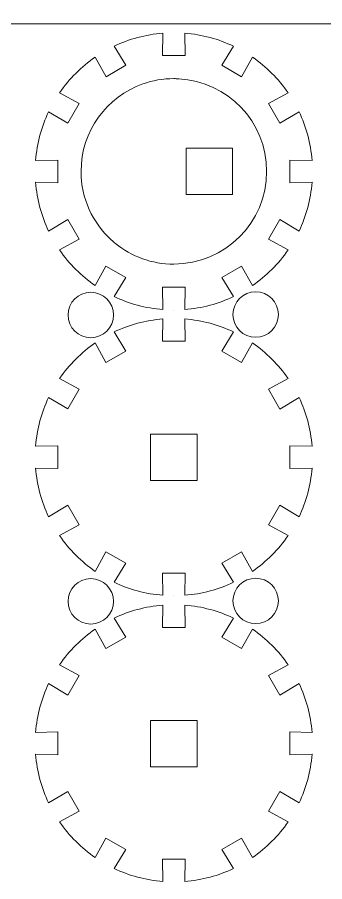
# Model space of a CAD drawing. Header units: centimetres. Extents: x -226 to -75, y 0 to 222.
# Drawn here: x -202.78 to -199.47, y 93 to 102.32 of the extents above; entities that cross this region are included whole.
import ezdxf

# ---------------------------------------------------------------- set-up
doc = ezdxf.new("R2010")
doc.units = ezdxf.units.CM
doc.header["$MEASUREMENT"] = 0
doc.layers.add('layer 1', color=7, linetype='Continuous')

msp = doc.modelspace()

# ---------------------------------------------------------------- linework, layer by layer
at = {"layer": 'layer 1', "color": 250, "lineweight": 20}
for points in [[(-225.83724, 102.24642), (-175.83724, 102.24642), (-175.83724, 132.24642), (-225.83724, 132.24642), (-225.83724, 102.24642)], [(-225.83724, 72.24642), (-175.83724, 72.24642), (-175.83724, 102.24642), (-225.83724, 102.24642), (-225.83724, 72.24642)]]:
    msp.add_lwpolyline(points, close=True, dxfattribs=at)
at = {"layer": 'layer 1', "color": 242, "lineweight": 9}
for points, knots in [([(-200.07093, 99.92507), (-200.07093, 99.92507), (-199.94842, 100.1373), (-199.94842, 100.1373), (-199.94842, 100.1373), (-199.94842, 100.1373), (-199.74253, 100.0127), (-199.74253, 100.0127), (-199.74253, 100.0127), (-199.66549, 100.1741), (-199.61687, 100.35144), (-199.6023, 100.53845), (-199.6023, 100.53845), (-199.6023, 100.53845), (-199.84226, 100.53361), (-199.84226, 100.53361), (-199.84226, 100.53361), (-199.84226, 100.53361), (-199.84226, 100.77862), (-199.84226, 100.77862), (-199.84226, 100.77862), (-199.84226, 100.77862), (-199.6023, 100.77368), (-199.6023, 100.77368), (-199.6023, 100.77368), (-199.61687, 100.96065), (-199.66545, 101.1381), (-199.7425, 101.29946), (-199.7425, 101.29946), (-199.7425, 101.29946), (-199.94845, 101.17489), (-199.94845, 101.17489), (-199.94845, 101.17489), (-199.94845, 101.17489), (-200.07097, 101.38709), (-200.07097, 101.38709), (-200.07097, 101.38709), (-200.07097, 101.38709), (-199.8604, 101.50294), (-199.8604, 101.50294), (-199.8604, 101.50294), (-199.96411, 101.65347), (-200.09464, 101.78396), (-200.24514, 101.88768), (-200.24514, 101.88768), (-200.24514, 101.88768), (-200.36109, 101.67718), (-200.36109, 101.67718), (-200.36109, 101.67718), (-200.36109, 101.67718), (-200.57326, 101.7997), (-200.57326, 101.7997), (-200.57326, 101.7997), (-200.57326, 101.7997), (-200.44862, 102.00558), (-200.44862, 102.00558), (-200.44862, 102.00558), (-200.60998, 102.08266), (-200.78743, 102.13131), (-200.9744, 102.14584), (-200.9744, 102.14584), (-200.9744, 102.14584), (-200.96957, 101.90592), (-200.96957, 101.90592), (-200.96957, 101.90592), (-200.96957, 101.90592), (-201.21453, 101.90592), (-201.21453, 101.90592), (-201.21453, 101.90592), (-201.21453, 101.90592), (-201.20963, 102.14584), (-201.20963, 102.14584), (-201.20963, 102.14584), (-201.39664, 102.13131), (-201.57402, 102.08266), (-201.73541, 102.00565), (-201.73541, 102.00565), (-201.73541, 102.00565), (-201.61085, 101.79977), (-201.61085, 101.79977), (-201.61085, 101.79977), (-201.61085, 101.79977), (-201.82304, 101.67725), (-201.82304, 101.67725), (-201.82304, 101.67725), (-201.82304, 101.67725), (-201.93889, 101.88775), (-201.93889, 101.88775), (-201.93889, 101.88775), (-202.08942, 101.78403), (-202.21995, 101.65347), (-202.32363, 101.50301), (-202.32363, 101.50301), (-202.32363, 101.50301), (-202.1132, 101.38709), (-202.1132, 101.38709), (-202.1132, 101.38709), (-202.1132, 101.38709), (-202.23565, 101.17496), (-202.23565, 101.17496), (-202.23565, 101.17496), (-202.23565, 101.17496), (-202.44157, 101.29953), (-202.44157, 101.29953), (-202.44157, 101.29953), (-202.51865, 101.13817), (-202.56726, 100.96072), (-202.58183, 100.77375), (-202.58183, 100.77375), (-202.58183, 100.77375), (-202.34191, 100.77855), (-202.34191, 100.77855), (-202.34191, 100.77855), (-202.34191, 100.77855), (-202.34187, 100.53361), (-202.34187, 100.53361), (-202.34187, 100.53361), (-202.34187, 100.53361), (-202.58183, 100.53852), (-202.58183, 100.53852), (-202.58183, 100.53852), (-202.56726, 100.35151), (-202.51865, 100.1741), (-202.44157, 100.0127), (-202.44157, 100.0127), (-202.44157, 100.0127), (-202.23572, 100.13723), (-202.23572, 100.13723), (-202.23572, 100.13723), (-202.23572, 100.13723), (-202.1132, 99.92507), (-202.1132, 99.92507), (-202.1132, 99.92507), (-202.1132, 99.92507), (-202.32367, 99.80925), (-202.32367, 99.80925), (-202.32367, 99.80925), (-202.21999, 99.65869), (-202.08946, 99.5282), (-201.93889, 99.42451), (-201.93889, 99.42451), (-201.93889, 99.42451), (-201.82308, 99.63491), (-201.82308, 99.63491), (-201.82308, 99.63491), (-201.82308, 99.63491), (-201.61088, 99.5125), (-201.61088, 99.5125), (-201.61088, 99.5125), (-201.61088, 99.5125), (-201.73545, 99.30662), (-201.73545, 99.30662), (-201.73545, 99.30662), (-201.57405, 99.2295), (-201.39667, 99.18092), (-201.20967, 99.16632), (-201.20967, 99.16632), (-201.20967, 99.16632), (-201.21453, 99.40631), (-201.21453, 99.40631), (-201.21453, 99.40631), (-201.21453, 99.40631), (-200.96957, 99.40631), (-200.96957, 99.40631), (-200.96957, 99.40631), (-200.96957, 99.40631), (-200.97443, 99.16632), (-200.97443, 99.16632), (-200.97443, 99.16632), (-200.7875, 99.18092), (-200.61005, 99.2295), (-200.44872, 99.30662), (-200.44872, 99.30662), (-200.44872, 99.30662), (-200.57322, 99.5125), (-200.57322, 99.5125), (-200.57322, 99.5125), (-200.57322, 99.5125), (-200.36106, 99.63498), (-200.36106, 99.63498), (-200.36106, 99.63498), (-200.36106, 99.63498), (-200.24521, 99.42451), (-200.24521, 99.42451), (-200.24521, 99.42451), (-200.09471, 99.5282), (-199.96418, 99.65869), (-199.86047, 99.80925), (-199.86047, 99.80925), (-199.86047, 99.80925), (-200.07093, 99.92507), (-200.07093, 99.92507)], [0, 0, 0, 0, 0.0204082, 0.0204082, 0.0204082, 0.0204082, 0.0408163, 0.0408163, 0.0408163, 0.0408163, 0.0612245, 0.0612245, 0.0612245, 0.0612245, 0.0816327, 0.0816327, 0.0816327, 0.0816327, 0.1020408, 0.1020408, 0.1020408, 0.1020408, 0.122449, 0.122449, 0.122449, 0.122449, 0.1428571, 0.1428571, 0.1428571, 0.1428571, 0.1632653, 0.1632653, 0.1632653, 0.1632653, 0.1836735, 0.1836735, 0.1836735, 0.1836735, 0.2040816, 0.2040816, 0.2040816, 0.2040816, 0.2244898, 0.2244898, 0.2244898, 0.2244898, 0.244898, 0.244898, 0.244898, 0.244898, 0.2653061, 0.2653061, 0.2653061, 0.2653061, 0.2857143, 0.2857143, 0.2857143, 0.2857143, 0.3061224, 0.3061224, 0.3061224, 0.3061224, 0.3265306, 0.3265306, 0.3265306, 0.3265306, 0.3469388, 0.3469388, 0.3469388, 0.3469388, 0.3673469, 0.3673469, 0.3673469, 0.3673469, 0.3877551, 0.3877551, 0.3877551, 0.3877551, 0.4081633, 0.4081633, 0.4081633, 0.4081633, 0.4285714, 0.4285714, 0.4285714, 0.4285714, 0.4489796, 0.4489796, 0.4489796, 0.4489796, 0.4693878, 0.4693878, 0.4693878, 0.4693878, 0.4897959, 0.4897959, 0.4897959, 0.4897959, 0.5102041, 0.5102041, 0.5102041, 0.5102041, 0.5306122, 0.5306122, 0.5306122, 0.5306122, 0.5510204, 0.5510204, 0.5510204, 0.5510204, 0.5714286, 0.5714286, 0.5714286, 0.5714286, 0.5918367, 0.5918367, 0.5918367, 0.5918367, 0.6122449, 0.6122449, 0.6122449, 0.6122449, 0.6326531, 0.6326531, 0.6326531, 0.6326531, 0.6530612, 0.6530612, 0.6530612, 0.6530612, 0.6734694, 0.6734694, 0.6734694, 0.6734694, 0.6938776, 0.6938776, 0.6938776, 0.6938776, 0.7142857, 0.7142857, 0.7142857, 0.7142857, 0.7346939, 0.7346939, 0.7346939, 0.7346939, 0.755102, 0.755102, 0.755102, 0.755102, 0.7755102, 0.7755102, 0.7755102, 0.7755102, 0.7959184, 0.7959184, 0.7959184, 0.7959184, 0.8163265, 0.8163265, 0.8163265, 0.8163265, 0.8367347, 0.8367347, 0.8367347, 0.8367347, 0.8571429, 0.8571429, 0.8571429, 0.8571429, 0.877551, 0.877551, 0.877551, 0.877551, 0.8979592, 0.8979592, 0.8979592, 0.8979592, 0.9183673, 0.9183673, 0.9183673, 0.9183673, 0.9387755, 0.9387755, 0.9387755, 0.9387755, 0.9591837, 0.9591837, 0.9591837, 0.9591837, 1, 1, 1, 1]), ([(-200.09206, 100.65611), (-200.09206, 101.19069), (-200.51155, 101.62733), (-201.0393, 101.65475), (-201.0393, 101.65475), (-201.05676, 101.65566), (-201.07435, 101.65613), (-201.09204, 101.65613), (-201.09204, 101.65613), (-201.20897, 101.65613), (-201.32117, 101.63599), (-201.42547, 101.5991), (-201.42547, 101.5991), (-201.81377, 101.46177), (-202.09199, 101.09145), (-202.09199, 100.65611), (-202.09199, 100.65611), (-202.09199, 100.36348), (-201.96627, 100.1002), (-201.76592, 99.91733), (-201.76592, 99.91733), (-201.75103, 99.90374), (-201.7357, 99.89062), (-201.72001, 99.87794), (-201.72001, 99.87794), (-201.54835, 99.73922), (-201.32991, 99.65609), (-201.09204, 99.65609), (-201.09204, 99.65609), (-200.53977, 99.65609), (-200.09206, 100.10384), (-200.09206, 100.65611)], [0, 0, 0, 0, 0.1111111, 0.1111111, 0.1111111, 0.1111111, 0.2222222, 0.2222222, 0.2222222, 0.2222222, 0.3333333, 0.3333333, 0.3333333, 0.3333333, 0.4444444, 0.4444444, 0.4444444, 0.4444444, 0.5555556, 0.5555556, 0.5555556, 0.5555556, 0.6666667, 0.6666667, 0.6666667, 0.6666667, 0.7777778, 0.7777778, 0.7777778, 0.7777778, 1, 1, 1, 1]), ([(-200.45538, 99.11264), (-200.45538, 99.24775), (-200.34549, 99.35764), (-200.21038, 99.35764), (-200.21038, 99.35764), (-200.07533, 99.35764), (-199.96534, 99.24775), (-199.96534, 99.11264), (-199.96534, 99.11264), (-199.96534, 98.97756), (-200.07533, 98.86767), (-200.21038, 98.86767), (-200.21038, 98.86767), (-200.34549, 98.86767), (-200.45538, 98.97756), (-200.45538, 99.11264)], [0, 0, 0, 0, 0.2, 0.2, 0.2, 0.2, 0.4, 0.4, 0.4, 0.4, 0.6, 0.6, 0.6, 0.6, 1, 1, 1, 1]), ([(-202.23222, 99.10795), (-202.23222, 99.24303), (-202.12233, 99.35292), (-201.98721, 99.35292), (-201.98721, 99.35292), (-201.8521, 99.35292), (-201.74218, 99.24303), (-201.74218, 99.10795), (-201.74218, 99.10795), (-201.74218, 98.97284), (-201.8521, 98.86295), (-201.98721, 98.86295), (-201.98721, 98.86295), (-202.12233, 98.86295), (-202.23222, 98.97284), (-202.23222, 99.10795)], [0, 0, 0, 0, 0.2, 0.2, 0.2, 0.2, 0.4, 0.4, 0.4, 0.4, 0.6, 0.6, 0.6, 0.6, 1, 1, 1, 1]), ([(-201.09272, 99.16132), (-201.09272, 99.16132), (-201.09202, 99.16132), (-201.09202, 99.16132), (-201.09202, 99.16132), (-201.09202, 99.16132), (-201.09135, 99.16132), (-201.09135, 99.16132), (-201.09135, 99.16132), (-201.09135, 99.16132), (-201.09272, 99.16132), (-201.09272, 99.16132)], [0, 0, 0, 0, 0.25, 0.25, 0.25, 0.25, 0.5, 0.5, 0.5, 0.5, 1, 1, 1, 1]), ([(-201.82308, 96.55424), (-201.82308, 96.55424), (-201.61085, 96.43172), (-201.61085, 96.43172), (-201.61085, 96.43172), (-201.61085, 96.43172), (-201.73545, 96.22584), (-201.73545, 96.22584), (-201.73545, 96.22584), (-201.57406, 96.14879), (-201.39671, 96.10018), (-201.20971, 96.08561), (-201.20971, 96.08561), (-201.20971, 96.08561), (-201.21454, 96.32557), (-201.21454, 96.32557), (-201.21454, 96.32557), (-201.21454, 96.32557), (-200.96954, 96.32557), (-200.96954, 96.32557), (-200.96954, 96.32557), (-200.96954, 96.32557), (-200.97447, 96.08561), (-200.97447, 96.08561), (-200.97447, 96.08561), (-200.7875, 96.10018), (-200.61005, 96.14876), (-200.44869, 96.2258), (-200.44869, 96.2258), (-200.44869, 96.2258), (-200.57326, 96.43176), (-200.57326, 96.43176), (-200.57326, 96.43176), (-200.57326, 96.43176), (-200.36106, 96.55428), (-200.36106, 96.55428), (-200.36106, 96.55428), (-200.36106, 96.55428), (-200.24521, 96.3437), (-200.24521, 96.3437), (-200.24521, 96.3437), (-200.09468, 96.44742), (-199.96419, 96.57795), (-199.86047, 96.72844), (-199.86047, 96.72844), (-199.86047, 96.72844), (-200.07098, 96.8444), (-200.07098, 96.8444), (-200.07098, 96.8444), (-200.07098, 96.8444), (-199.94846, 97.05656), (-199.94846, 97.05656), (-199.94846, 97.05656), (-199.94846, 97.05656), (-199.74257, 96.93192), (-199.74257, 96.93192), (-199.74257, 96.93192), (-199.66549, 97.09328), (-199.61684, 97.27073), (-199.60231, 97.4577), (-199.60231, 97.4577), (-199.60231, 97.4577), (-199.84223, 97.45287), (-199.84223, 97.45287), (-199.84223, 97.45287), (-199.84223, 97.45287), (-199.84223, 97.69784), (-199.84223, 97.69784), (-199.84223, 97.69784), (-199.84223, 97.69784), (-199.60231, 97.69294), (-199.60231, 97.69294), (-199.60231, 97.69294), (-199.61684, 97.87994), (-199.66549, 98.05732), (-199.7425, 98.21872), (-199.7425, 98.21872), (-199.7425, 98.21872), (-199.94838, 98.09415), (-199.94838, 98.09415), (-199.94838, 98.09415), (-199.94838, 98.09415), (-200.0709, 98.30635), (-200.0709, 98.30635), (-200.0709, 98.30635), (-200.0709, 98.30635), (-199.8604, 98.4222), (-199.8604, 98.4222), (-199.8604, 98.4222), (-199.96412, 98.57273), (-200.09468, 98.70326), (-200.24514, 98.80694), (-200.24514, 98.80694), (-200.24514, 98.80694), (-200.36106, 98.59651), (-200.36106, 98.59651), (-200.36106, 98.59651), (-200.36106, 98.59651), (-200.57319, 98.71896), (-200.57319, 98.71896), (-200.57319, 98.71896), (-200.57319, 98.71896), (-200.44862, 98.92487), (-200.44862, 98.92487), (-200.44862, 98.92487), (-200.60998, 99.00195), (-200.78743, 99.05057), (-200.9744, 99.06514), (-200.9744, 99.06514), (-200.9744, 99.06514), (-200.96961, 98.82521), (-200.96961, 98.82521), (-200.96961, 98.82521), (-200.96961, 98.82521), (-201.21454, 98.82518), (-201.21454, 98.82518), (-201.21454, 98.82518), (-201.21454, 98.82518), (-201.20964, 99.06514), (-201.20964, 99.06514), (-201.20964, 99.06514), (-201.39664, 99.05057), (-201.57406, 99.00195), (-201.73545, 98.92487), (-201.73545, 98.92487), (-201.73545, 98.92487), (-201.61092, 98.71903), (-201.61092, 98.71903), (-201.61092, 98.71903), (-201.61092, 98.71903), (-201.82308, 98.59651), (-201.82308, 98.59651), (-201.82308, 98.59651), (-201.82308, 98.59651), (-201.9389, 98.80697), (-201.9389, 98.80697), (-201.9389, 98.80697), (-202.08946, 98.70329), (-202.21996, 98.57276), (-202.32364, 98.4222), (-202.32364, 98.4222), (-202.32364, 98.4222), (-202.11324, 98.30638), (-202.11324, 98.30638), (-202.11324, 98.30638), (-202.11324, 98.30638), (-202.23565, 98.09419), (-202.23565, 98.09419), (-202.23565, 98.09419), (-202.23565, 98.09419), (-202.44154, 98.21875), (-202.44154, 98.21875), (-202.44154, 98.21875), (-202.51865, 98.05736), (-202.56723, 97.87998), (-202.58184, 97.69297), (-202.58184, 97.69297), (-202.58184, 97.69297), (-202.34184, 97.69784), (-202.34184, 97.69784), (-202.34184, 97.69784), (-202.34184, 97.69784), (-202.34184, 97.45287), (-202.34184, 97.45287), (-202.34184, 97.45287), (-202.34184, 97.45287), (-202.58184, 97.45774), (-202.58184, 97.45774), (-202.58184, 97.45774), (-202.56723, 97.2708), (-202.51865, 97.09336), (-202.44154, 96.93203), (-202.44154, 96.93203), (-202.44154, 96.93203), (-202.23565, 97.05653), (-202.23565, 97.05653), (-202.23565, 97.05653), (-202.23565, 97.05653), (-202.11317, 96.84436), (-202.11317, 96.84436), (-202.11317, 96.84436), (-202.11317, 96.84436), (-202.32364, 96.72851), (-202.32364, 96.72851), (-202.32364, 96.72851), (-202.21996, 96.57802), (-202.08946, 96.44749), (-201.9389, 96.34377), (-201.9389, 96.34377), (-201.9389, 96.34377), (-201.82308, 96.55424), (-201.82308, 96.55424)], [0, 0, 0, 0, 0.0204082, 0.0204082, 0.0204082, 0.0204082, 0.0408163, 0.0408163, 0.0408163, 0.0408163, 0.0612245, 0.0612245, 0.0612245, 0.0612245, 0.0816327, 0.0816327, 0.0816327, 0.0816327, 0.1020408, 0.1020408, 0.1020408, 0.1020408, 0.122449, 0.122449, 0.122449, 0.122449, 0.1428571, 0.1428571, 0.1428571, 0.1428571, 0.1632653, 0.1632653, 0.1632653, 0.1632653, 0.1836735, 0.1836735, 0.1836735, 0.1836735, 0.2040816, 0.2040816, 0.2040816, 0.2040816, 0.2244898, 0.2244898, 0.2244898, 0.2244898, 0.244898, 0.244898, 0.244898, 0.244898, 0.2653061, 0.2653061, 0.2653061, 0.2653061, 0.2857143, 0.2857143, 0.2857143, 0.2857143, 0.3061224, 0.3061224, 0.3061224, 0.3061224, 0.3265306, 0.3265306, 0.3265306, 0.3265306, 0.3469388, 0.3469388, 0.3469388, 0.3469388, 0.3673469, 0.3673469, 0.3673469, 0.3673469, 0.3877551, 0.3877551, 0.3877551, 0.3877551, 0.4081633, 0.4081633, 0.4081633, 0.4081633, 0.4285714, 0.4285714, 0.4285714, 0.4285714, 0.4489796, 0.4489796, 0.4489796, 0.4489796, 0.4693878, 0.4693878, 0.4693878, 0.4693878, 0.4897959, 0.4897959, 0.4897959, 0.4897959, 0.5102041, 0.5102041, 0.5102041, 0.5102041, 0.5306122, 0.5306122, 0.5306122, 0.5306122, 0.5510204, 0.5510204, 0.5510204, 0.5510204, 0.5714286, 0.5714286, 0.5714286, 0.5714286, 0.5918367, 0.5918367, 0.5918367, 0.5918367, 0.6122449, 0.6122449, 0.6122449, 0.6122449, 0.6326531, 0.6326531, 0.6326531, 0.6326531, 0.6530612, 0.6530612, 0.6530612, 0.6530612, 0.6734694, 0.6734694, 0.6734694, 0.6734694, 0.6938776, 0.6938776, 0.6938776, 0.6938776, 0.7142857, 0.7142857, 0.7142857, 0.7142857, 0.7346939, 0.7346939, 0.7346939, 0.7346939, 0.755102, 0.755102, 0.755102, 0.755102, 0.7755102, 0.7755102, 0.7755102, 0.7755102, 0.7959184, 0.7959184, 0.7959184, 0.7959184, 0.8163265, 0.8163265, 0.8163265, 0.8163265, 0.8367347, 0.8367347, 0.8367347, 0.8367347, 0.8571429, 0.8571429, 0.8571429, 0.8571429, 0.877551, 0.877551, 0.877551, 0.877551, 0.8979592, 0.8979592, 0.8979592, 0.8979592, 0.9183673, 0.9183673, 0.9183673, 0.9183673, 0.9387755, 0.9387755, 0.9387755, 0.9387755, 0.9591837, 0.9591837, 0.9591837, 0.9591837, 1, 1, 1, 1]), ([(-202.23222, 96.02001), (-202.23222, 96.15509), (-202.12233, 96.26502), (-201.98721, 96.26502), (-201.98721, 96.26502), (-201.8521, 96.26502), (-201.74218, 96.15509), (-201.74218, 96.02001), (-201.74218, 96.02001), (-201.74218, 95.88493), (-201.8521, 95.77501), (-201.98721, 95.77501), (-201.98721, 95.77501), (-202.12233, 95.77501), (-202.23222, 95.88493), (-202.23222, 96.02001)], [0, 0, 0, 0, 0.2, 0.2, 0.2, 0.2, 0.4, 0.4, 0.4, 0.4, 0.6, 0.6, 0.6, 0.6, 1, 1, 1, 1]), ([(-200.45538, 96.02473), (-200.45538, 96.15981), (-200.34549, 96.26974), (-200.21038, 96.26974), (-200.21038, 96.26974), (-200.07533, 96.26974), (-199.96534, 96.15981), (-199.96534, 96.02473), (-199.96534, 96.02473), (-199.96534, 95.88965), (-200.07533, 95.77973), (-200.21038, 95.77973), (-200.21038, 95.77973), (-200.34549, 95.77973), (-200.45538, 95.88965), (-200.45538, 96.02473)], [0, 0, 0, 0, 0.2, 0.2, 0.2, 0.2, 0.4, 0.4, 0.4, 0.4, 0.6, 0.6, 0.6, 0.6, 1, 1, 1, 1]), ([(-201.09272, 96.08058), (-201.09272, 96.08058), (-201.09202, 96.08058), (-201.09202, 96.08058), (-201.09202, 96.08058), (-201.09202, 96.08058), (-201.09135, 96.08058), (-201.09135, 96.08058), (-201.09135, 96.08058), (-201.09135, 96.08058), (-201.09272, 96.08058), (-201.09272, 96.08058)], [0, 0, 0, 0, 0.25, 0.25, 0.25, 0.25, 0.5, 0.5, 0.5, 0.5, 1, 1, 1, 1]), ([(-201.82308, 93.46854), (-201.82308, 93.46854), (-201.61085, 93.34602), (-201.61085, 93.34602), (-201.61085, 93.34602), (-201.61085, 93.34602), (-201.73545, 93.14014), (-201.73545, 93.14014), (-201.73545, 93.14014), (-201.57406, 93.06309), (-201.39671, 93.01448), (-201.20971, 92.99991), (-201.20971, 92.99991), (-201.20971, 92.99991), (-201.21454, 93.23987), (-201.21454, 93.23987), (-201.21454, 93.23987), (-201.21454, 93.23987), (-200.96954, 93.23987), (-200.96954, 93.23987), (-200.96954, 93.23987), (-200.96954, 93.23987), (-200.97447, 92.99991), (-200.97447, 92.99991), (-200.97447, 92.99991), (-200.7875, 93.01448), (-200.61005, 93.06306), (-200.44869, 93.1401), (-200.44869, 93.1401), (-200.44869, 93.1401), (-200.57326, 93.34605), (-200.57326, 93.34605), (-200.57326, 93.34605), (-200.57326, 93.34605), (-200.36106, 93.46857), (-200.36106, 93.46857), (-200.36106, 93.46857), (-200.36106, 93.46857), (-200.24521, 93.258), (-200.24521, 93.258), (-200.24521, 93.258), (-200.09468, 93.36172), (-199.96419, 93.49225), (-199.86047, 93.64274), (-199.86047, 93.64274), (-199.86047, 93.64274), (-200.07098, 93.7587), (-200.07098, 93.7587), (-200.07098, 93.7587), (-200.07098, 93.7587), (-199.94846, 93.97086), (-199.94846, 93.97086), (-199.94846, 93.97086), (-199.94846, 93.97086), (-199.74257, 93.84622), (-199.74257, 93.84622), (-199.74257, 93.84622), (-199.66549, 94.00758), (-199.61684, 94.18503), (-199.60231, 94.372), (-199.60231, 94.372), (-199.60231, 94.372), (-199.84223, 94.36717), (-199.84223, 94.36717), (-199.84223, 94.36717), (-199.84223, 94.36717), (-199.84223, 94.61214), (-199.84223, 94.61214), (-199.84223, 94.61214), (-199.84223, 94.61214), (-199.60231, 94.60723), (-199.60231, 94.60723), (-199.60231, 94.60723), (-199.61684, 94.79424), (-199.66549, 94.97162), (-199.7425, 95.13301), (-199.7425, 95.13301), (-199.7425, 95.13301), (-199.94838, 95.00845), (-199.94838, 95.00845), (-199.94838, 95.00845), (-199.94838, 95.00845), (-200.0709, 95.22064), (-200.0709, 95.22064), (-200.0709, 95.22064), (-200.0709, 95.22064), (-199.8604, 95.3365), (-199.8604, 95.3365), (-199.8604, 95.3365), (-199.96412, 95.48703), (-200.09468, 95.61756), (-200.24514, 95.72124), (-200.24514, 95.72124), (-200.24514, 95.72124), (-200.36106, 95.5108), (-200.36106, 95.5108), (-200.36106, 95.5108), (-200.36106, 95.5108), (-200.57319, 95.63325), (-200.57319, 95.63325), (-200.57319, 95.63325), (-200.57319, 95.63325), (-200.44862, 95.83917), (-200.44862, 95.83917), (-200.44862, 95.83917), (-200.60998, 95.91625), (-200.78743, 95.96486), (-200.9744, 95.97943), (-200.9744, 95.97943), (-200.9744, 95.97943), (-200.96961, 95.73951), (-200.96961, 95.73951), (-200.96961, 95.73951), (-200.96961, 95.73951), (-201.21454, 95.73948), (-201.21454, 95.73948), (-201.21454, 95.73948), (-201.21454, 95.73948), (-201.20964, 95.97943), (-201.20964, 95.97943), (-201.20964, 95.97943), (-201.39664, 95.96486), (-201.57406, 95.91625), (-201.73545, 95.83917), (-201.73545, 95.83917), (-201.73545, 95.83917), (-201.61092, 95.63332), (-201.61092, 95.63332), (-201.61092, 95.63332), (-201.61092, 95.63332), (-201.82308, 95.5108), (-201.82308, 95.5108), (-201.82308, 95.5108), (-201.82308, 95.5108), (-201.9389, 95.72127), (-201.9389, 95.72127), (-201.9389, 95.72127), (-202.08946, 95.61759), (-202.21996, 95.48706), (-202.32364, 95.3365), (-202.32364, 95.3365), (-202.32364, 95.3365), (-202.11324, 95.22068), (-202.11324, 95.22068), (-202.11324, 95.22068), (-202.11324, 95.22068), (-202.23565, 95.00848), (-202.23565, 95.00848), (-202.23565, 95.00848), (-202.23565, 95.00848), (-202.44154, 95.13305), (-202.44154, 95.13305), (-202.44154, 95.13305), (-202.51865, 94.97165), (-202.56723, 94.79428), (-202.58184, 94.60727), (-202.58184, 94.60727), (-202.58184, 94.60727), (-202.34184, 94.61214), (-202.34184, 94.61214), (-202.34184, 94.61214), (-202.34184, 94.61214), (-202.34184, 94.36717), (-202.34184, 94.36717), (-202.34184, 94.36717), (-202.34184, 94.36717), (-202.58184, 94.37204), (-202.58184, 94.37204), (-202.58184, 94.37204), (-202.56723, 94.1851), (-202.51865, 94.00765), (-202.44154, 93.84633), (-202.44154, 93.84633), (-202.44154, 93.84633), (-202.23565, 93.97082), (-202.23565, 93.97082), (-202.23565, 93.97082), (-202.23565, 93.97082), (-202.11317, 93.75866), (-202.11317, 93.75866), (-202.11317, 93.75866), (-202.11317, 93.75866), (-202.32364, 93.64281), (-202.32364, 93.64281), (-202.32364, 93.64281), (-202.21996, 93.49232), (-202.08946, 93.36179), (-201.9389, 93.25807), (-201.9389, 93.25807), (-201.9389, 93.25807), (-201.82308, 93.46854), (-201.82308, 93.46854)], [0, 0, 0, 0, 0.0204082, 0.0204082, 0.0204082, 0.0204082, 0.0408163, 0.0408163, 0.0408163, 0.0408163, 0.0612245, 0.0612245, 0.0612245, 0.0612245, 0.0816327, 0.0816327, 0.0816327, 0.0816327, 0.1020408, 0.1020408, 0.1020408, 0.1020408, 0.122449, 0.122449, 0.122449, 0.122449, 0.1428571, 0.1428571, 0.1428571, 0.1428571, 0.1632653, 0.1632653, 0.1632653, 0.1632653, 0.1836735, 0.1836735, 0.1836735, 0.1836735, 0.2040816, 0.2040816, 0.2040816, 0.2040816, 0.2244898, 0.2244898, 0.2244898, 0.2244898, 0.244898, 0.244898, 0.244898, 0.244898, 0.2653061, 0.2653061, 0.2653061, 0.2653061, 0.2857143, 0.2857143, 0.2857143, 0.2857143, 0.3061224, 0.3061224, 0.3061224, 0.3061224, 0.3265306, 0.3265306, 0.3265306, 0.3265306, 0.3469388, 0.3469388, 0.3469388, 0.3469388, 0.3673469, 0.3673469, 0.3673469, 0.3673469, 0.3877551, 0.3877551, 0.3877551, 0.3877551, 0.4081633, 0.4081633, 0.4081633, 0.4081633, 0.4285714, 0.4285714, 0.4285714, 0.4285714, 0.4489796, 0.4489796, 0.4489796, 0.4489796, 0.4693878, 0.4693878, 0.4693878, 0.4693878, 0.4897959, 0.4897959, 0.4897959, 0.4897959, 0.5102041, 0.5102041, 0.5102041, 0.5102041, 0.5306122, 0.5306122, 0.5306122, 0.5306122, 0.5510204, 0.5510204, 0.5510204, 0.5510204, 0.5714286, 0.5714286, 0.5714286, 0.5714286, 0.5918367, 0.5918367, 0.5918367, 0.5918367, 0.6122449, 0.6122449, 0.6122449, 0.6122449, 0.6326531, 0.6326531, 0.6326531, 0.6326531, 0.6530612, 0.6530612, 0.6530612, 0.6530612, 0.6734694, 0.6734694, 0.6734694, 0.6734694, 0.6938776, 0.6938776, 0.6938776, 0.6938776, 0.7142857, 0.7142857, 0.7142857, 0.7142857, 0.7346939, 0.7346939, 0.7346939, 0.7346939, 0.755102, 0.755102, 0.755102, 0.755102, 0.7755102, 0.7755102, 0.7755102, 0.7755102, 0.7959184, 0.7959184, 0.7959184, 0.7959184, 0.8163265, 0.8163265, 0.8163265, 0.8163265, 0.8367347, 0.8367347, 0.8367347, 0.8367347, 0.8571429, 0.8571429, 0.8571429, 0.8571429, 0.877551, 0.877551, 0.877551, 0.877551, 0.8979592, 0.8979592, 0.8979592, 0.8979592, 0.9183673, 0.9183673, 0.9183673, 0.9183673, 0.9387755, 0.9387755, 0.9387755, 0.9387755, 0.9591837, 0.9591837, 0.9591837, 0.9591837, 1, 1, 1, 1])]:
    msp.add_open_spline(points, degree=3, knots=knots, dxfattribs=at)
for points in [[(-200.95995, 100.90609), (-200.95995, 100.90609), (-200.95995, 100.40609), (-200.95995, 100.40609)], [(-200.45999, 100.90609), (-200.45999, 100.90609), (-200.95995, 100.90609), (-200.95995, 100.90609)], [(-200.45999, 100.4061), (-200.45999, 100.4061), (-200.45999, 100.90609), (-200.45999, 100.90609)], [(-200.95995, 100.4061), (-200.95995, 100.4061), (-200.45999, 100.4061), (-200.45999, 100.4061)], [(-201.34201, 97.32284), (-201.34201, 97.32284), (-201.34201, 97.82287), (-201.34201, 97.82287)], [(-201.34201, 97.82286), (-201.34201, 97.82286), (-200.84205, 97.82286), (-200.84205, 97.82286)], [(-200.84206, 97.82286), (-200.84206, 97.82286), (-200.84206, 97.32284), (-200.84206, 97.32284)], [(-200.84206, 97.32284), (-200.84206, 97.32284), (-201.34201, 97.32284), (-201.34201, 97.32284)], [(-201.34201, 94.23714), (-201.34201, 94.23714), (-201.34201, 94.73713), (-201.34201, 94.73713)], [(-201.34201, 94.73712), (-201.34201, 94.73712), (-200.84205, 94.73712), (-200.84205, 94.73712)], [(-200.84206, 94.73712), (-200.84206, 94.73712), (-200.84206, 94.23713), (-200.84206, 94.23713)], [(-200.84206, 94.23714), (-200.84206, 94.23714), (-201.34201, 94.23714), (-201.34201, 94.23714)]]:
    msp.add_open_spline(points, degree=3, dxfattribs=at)

doc.saveas('drawing.dxf')
